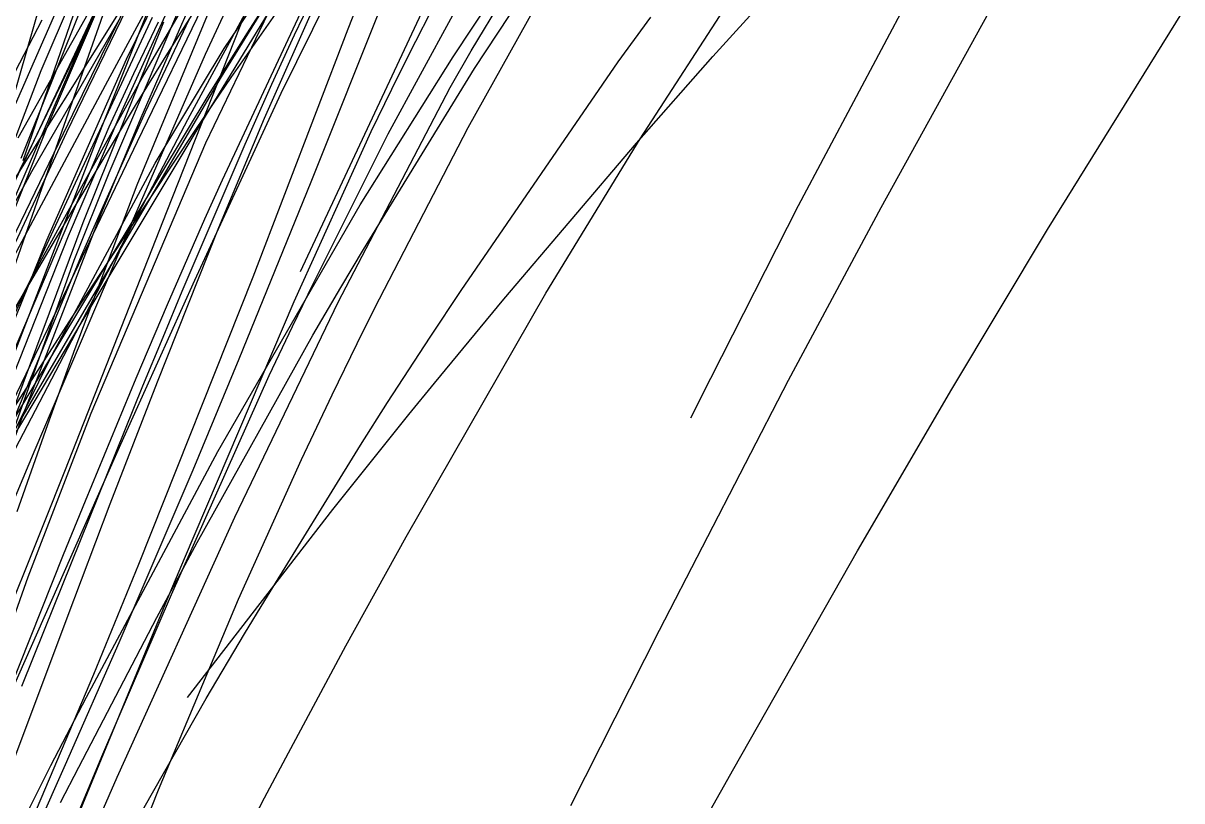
# Model space of a CAD drawing. Header units: metres. Extents: x -233 to 379, y -58 to 1087.
# Drawn here: x -72.25 to -27.94, y 345.57 to 375.3 of the extents above; entities that cross this region are included whole.
import ezdxf

# ---------------------------------------------------------------- set-up
doc = ezdxf.new("R2010")
doc.units = ezdxf.units.M

msp = doc.modelspace()

# ---------------------------------------------------------------- linework, layer by layer
for p, q in [((-64.304, 373.23, -1297.296), (-56.216, 384.785, -1288.588)), ((-61.875, 374.857, -1283.219), (-57.737, 383.436, -1279.146)), ((-65.955, 371.619, -1302.242), (-59.886, 382.874, -1294.737)), ((-63.68, 374.935, -1301.187), (-58.832, 382.49, -1295.167)), ((-71.535, 368.98, -1287.921), (-67.062, 381.731, -1279.596)), ((-66.716, 374.161, -1301.045), (-62.028, 381.557, -1295.363)), ((-69.104, 372.939, -1298.565), (-64.543, 381.378, -1292.229)), ((-70.357, 371.829, -1301.406), (-65.868, 380.98, -1298.145)), ((-68.297, 373.934, -1281.542), (-64.873, 380.963, -1277.577)), ((-62.382, 372.632, -1282.205), (-58.333, 380.87, -1278.458)), ((-71.284, 371.461, -1288.072), (-67.364, 380.61, -1281.101)), ((-64.67, 373.248, -1300.424), (-60.198, 380.52, -1294.29)), ((-67.879, 370.776, -1307.322), (-63.366, 380.115, -1301.566)), ((-55.12, 374.25, -1281.606), (-51.638, 380.009, -1277.369)), ((-72.74, 368.888, -1294.346), (-67.804, 379.392, -1290.18)), ((-65.277, 374.116, -1279.768), (-62.783, 379.522, -1277.359)), ((-73.811, 368.384, -1299.638), (-70.696, 379.148, -1296.549)), ((-70.588, 371.131, -1294.262), (-66.789, 378.966, -1288.027)), ((-74.17, 366.801, -1298.149), (-66.649, 378.805, -1289.511)), ((-48.661, 370.879, -1291.523), (-43.644, 378.615, -1289.91)), ((-67.693, 373.237, -1291.344), (-64.925, 378.009, -1288.544)), ((-64.566, 374.33, -1277.279), (-62.023, 378.135, -1274.347)), ((-59.822, 375.085, -1285.161), (-58.695, 378.027, -1284.067)), ((-57.524, 374.074, -1280.671), (-55.306, 378.397, -1278.293)), ((-45.874, 374.034, -1282.919), (-42.037, 378.261, -1280.452)), ((-71.569, 373.495, -1281.729), (-69.679, 377.912, -1279.818)), ((-67.889, 369.125, -1286.068), (-64.403, 377.54, -1282.912)), ((-66.191, 375.262, -1282.397), (-65.24, 377.346, -1281.509)), ((-65.6, 371.228, -1304.937), (-61.834, 377.397, -1300.372)), ((-64.628, 369.317, -1284.554), (-60.933, 377.211, -1280.519)), ((-63.022, 371.668, -1286.796), (-60.509, 377.337, -1284.198)), ((-54.989, 373.569, -1285.903), (-52.649, 377.153, -1284.715)), ((-42.6, 368.333, -1295.312), (-37.761, 377.451, -1293.173)), ((-72.439, 370.925, -1304.864), (-69.125, 376.82, -1301.268)), ((-68.548, 371.805, -1283.004), (-66.243, 376.88, -1280.988)), ((-66.741, 368.13, -1284.304), (-63.389, 376.633, -1281.486)), ((-55.812, 374.017, -1288.918), (-53.995, 376.761, -1288.169)), ((-72.33, 370.144, -1283.377), (-69.907, 376.189, -1281.022)), ((-72.252, 370.057, -1287.749), (-70.018, 376.533, -1283.792)), ((-69.793, 375.046, -1303.707), (-69.128, 376.565, -1303.139)), ((-61.239, 369.232, -1286.413), (-58.338, 376.499, -1284.068)), ((-74.709, 367.342, -1282.336), (-70.911, 375.932, -1279.236)), ((-69.421, 370.877, -1282.041), (-67.41, 375.95, -1280.316)), ((-65.264, 370.729, -1292.415), (-62.723, 376.037, -1290.983)), ((-61.65, 365.807, -1290.874), (-56.818, 376.115, -1287.682)), ((-55.235, 371.319, -1287.328), (-52.656, 375.923, -1285.513)), ((-75.961, 366.932, -1294.092), (-71.526, 375.426, -1291.208)), ((-73.235, 367.941, -1291.961), (-69.619, 375.42, -1289.759)), ((-71.925, 369.629, -1304.582), (-68.586, 375.437, -1301.036)), ((-71.424, 366.68, -1303.311), (-67.313, 375.532, -1300.45)), ((-69.959, 367.681, -1284.566), (-66.869, 375.353, -1281.864)), ((-68.961, 369.576, -1294.754), (-66.341, 375.722, -1292.885)), ((-68.02, 373.375, -1284.637), (-67.074, 375.35, -1283.685)), ((-67.57, 371.908, -1288.455), (-65.903, 375.446, -1287.031)), ((-58.296, 371.069, -1283.724), (-55.817, 375.605, -1280.576)), ((-49.502, 373.823, -1291.885), (-48.248, 375.529, -1291.457)), ((-39.447, 368.252, -1296.581), (-35.32, 375.708, -1294.596)), ((-33.08, 367.418, -1303.684), (-27.944, 375.693, -1301.214)), ((-73.088, 367.453, -1305.966), (-69.793, 375.046, -1303.707)), ((-67.742, 371.699, -1283.809), (-66.191, 375.262, -1282.397)), ((-65.103, 372.651, -1302.82), (-63.68, 374.935, -1301.187)), ((-63.462, 365.608, -1287.812), (-59.822, 375.085, -1285.161)), ((-62.74, 372.97, -1284.005), (-61.875, 374.857, -1283.219)), ((-68.076, 367.736, -1282.057), (-65.277, 374.116, -1279.768)), ((-67.954, 372.151, -1302.433), (-66.716, 374.161, -1301.045)), ((-67.207, 369.949, -1280.156), (-64.566, 374.33, -1277.279)), ((-59.365, 368.352, -1290.254), (-55.812, 374.017, -1288.918)), ((-58.161, 372.786, -1281.329), (-57.524, 374.074, -1280.671)), ((-55.929, 372.842, -1282.557), (-55.12, 374.25, -1281.606)), ((-48.799, 370.722, -1284.66), (-45.874, 374.034, -1282.919)), ((-71.344, 367, -1284.887), (-68.297, 373.934, -1281.542)), ((-59.234, 366.655, -1287.889), (-54.989, 373.569, -1285.903)), ((-55.502, 365.082, -1293.582), (-49.502, 373.823, -1291.885)), ((-75.281, 363.761, -1285.167), (-71.569, 373.495, -1281.729)), ((-70.847, 367.538, -1293.813), (-67.693, 373.237, -1291.344)), ((-70.008, 364.136, -1306.125), (-64.67, 373.248, -1300.424)), ((-68.965, 371.34, -1285.572), (-68.02, 373.375, -1284.637)), ((-65.623, 371.281, -1298.588), (-64.304, 373.23, -1297.296)), ((-71.652, 368.169, -1301.623), (-69.104, 372.939, -1298.565)), ((-70.917, 362.996, -1308.335), (-65.103, 372.651, -1302.82)), ((-63.762, 370.679, -1284.888), (-62.74, 372.97, -1284.005)), ((-60.209, 364.641, -1287.071), (-55.929, 372.842, -1282.557)), ((-58.944, 371.165, -1282.114), (-58.161, 372.786, -1281.329)), ((-65.692, 365.477, -1284.648), (-62.382, 372.632, -1282.205)), ((-74.499, 363.251, -1303.749), (-70.357, 371.829, -1301.406)), ((-70.52, 367.178, -1284.646), (-68.548, 371.805, -1283.004)), ((-70.379, 368.12, -1304.924), (-67.954, 372.151, -1302.433)), ((-69.298, 368.067, -1289.892), (-67.57, 371.908, -1288.455)), ((-75.194, 361.624, -1294.024), (-71.284, 371.461, -1288.072)), ((-72.766, 362.388, -1289.062), (-68.965, 371.34, -1285.572)), ((-70.089, 363.75, -1306.262), (-65.955, 371.619, -1302.242)), ((-69.306, 367.928, -1285.182), (-67.742, 371.699, -1283.809)), ((-64.767, 367.496, -1288.435), (-63.022, 371.668, -1286.796)), ((-58.814, 364.388, -1289.643), (-55.235, 371.319, -1287.328)), ((-73.311, 360.851, -1284.582), (-69.421, 370.877, -1282.041)), ((-72.973, 366.013, -1297.836), (-70.588, 371.131, -1294.262)), ((-69.993, 363.896, -1309.26), (-65.6, 371.228, -1304.937)), ((-68.242, 367.335, -1300.959), (-65.623, 371.281, -1298.588)), ((-61.893, 364.666, -1284.759), (-58.944, 371.165, -1282.114)), ((-61.152, 365.366, -1287.052), (-58.296, 371.069, -1283.724)), ((-52.272, 364.979, -1292.497), (-48.661, 370.879, -1291.523)), ((-71.123, 364.005, -1310.551), (-67.879, 370.776, -1307.322)), ((-69.647, 360.386, -1294.542), (-65.264, 370.729, -1292.415)), ((-66.168, 365.053, -1286.729), (-63.762, 370.679, -1284.888)), ((-53.871, 364.75, -1287.333), (-48.799, 370.722, -1284.66)), ((-76.934, 360.434, -1308.785), (-71.925, 369.629, -1304.582)), ((-71.126, 362.648, -1283.986), (-67.207, 369.949, -1280.156)), ((-70.303, 366.24, -1295.684), (-68.961, 369.576, -1294.754)), ((-70.264, 362.861, -1288.119), (-67.889, 369.125, -1286.068)), ((-65.303, 367.817, -1285.251), (-64.628, 369.317, -1284.554)), ((-63.99, 362.471, -1288.099), (-61.239, 369.232, -1286.413)), ((-75.132, 358.785, -1292.886), (-71.535, 368.98, -1287.921)), ((-64.812, 358.922, -1291.98), (-59.365, 368.352, -1290.254)), ((-45.956, 361.733, -1296.552), (-42.6, 368.333, -1295.312)), ((-42.98, 361.65, -1298.014), (-39.447, 368.252, -1296.581)), ((-74.407, 363.019, -1304.506), (-71.652, 368.169, -1301.623)), ((-73.156, 363.409, -1307.439), (-70.379, 368.12, -1304.924)), ((-72.226, 360.385, -1287.552), (-69.306, 367.928, -1285.182)), ((-70.665, 358.175, -1286.725), (-66.741, 368.13, -1284.304)), ((-70.018, 366.425, -1290.48), (-69.298, 368.067, -1289.892)), ((-66.731, 364.548, -1286.646), (-65.303, 367.817, -1285.251)), ((-73.013, 359.479, -1286.973), (-69.959, 367.681, -1284.566)), ((-71.789, 359.003, -1284.428), (-68.076, 367.736, -1282.057)), ((-71.598, 366.16, -1294.329), (-70.847, 367.538, -1293.813)), ((-70.034, 364.598, -1302.467), (-68.242, 367.335, -1300.959)), ((-67.122, 361.588, -1290.371), (-64.767, 367.496, -1288.435)), ((-36.744, 361.307, -1305.101), (-33.08, 367.418, -1303.684)), ((-74.24, 359.884, -1287.838), (-71.344, 367, -1284.887)), ((-73.662, 359.245, -1287.028), (-70.52, 367.178, -1284.646)), ((-75.653, 357.539, -1305.588), (-71.424, 366.68, -1303.311)), ((-60.109, 365.191, -1288.281), (-59.234, 366.655, -1287.889)), ((-74.37, 354.849, -1298.278), (-70.303, 366.24, -1295.684)), ((-72.778, 359.754, -1292.628), (-70.018, 366.425, -1290.48)), ((-72.243, 364.97, -1294.742), (-71.598, 366.16, -1294.329)), ((-67.831, 354.617, -1289.881), (-63.462, 365.608, -1287.812)), ((-68.514, 359.201, -1286.315), (-65.692, 365.477, -1284.648)), ((-61.951, 363.711, -1287.94), (-61.152, 365.366, -1287.052)), ((-61.175, 363.378, -1288.747), (-60.109, 365.191, -1288.281)), ((-73.204, 363.182, -1295.301), (-72.243, 364.97, -1294.742)), ((-66.902, 363.301, -1287.25), (-66.168, 365.053, -1286.729)), ((-57.61, 355.665, -1293.588), (-52.272, 364.979, -1292.497)), ((-56.692, 363.291, -1293.884), (-55.502, 365.082, -1293.582)), ((-56.528, 361.534, -1288.604), (-53.871, 364.75, -1287.333)), ((-74.543, 357.599, -1305.721), (-70.034, 364.598, -1302.467)), ((-67.929, 361.732, -1287.747), (-66.731, 364.548, -1286.646)), ((-66.085, 354.831, -1287.769), (-61.893, 364.666, -1284.759)), ((-64.154, 356.417, -1290.593), (-60.209, 364.641, -1287.071)), ((-59.477, 363.058, -1290.055), (-58.814, 364.388, -1289.643)), ((-76.786, 352.558, -1311.249), (-70.008, 364.136, -1306.125)), ((-72.829, 360.462, -1311.994), (-71.123, 364.005, -1310.551)), ((-72.158, 360.275, -1311.105), (-69.993, 363.896, -1309.26)), ((-73.173, 357.87, -1308.715), (-70.089, 363.75, -1306.262)), ((-65.6, 355.439, -1290.492), (-61.175, 363.378, -1288.747)), ((-62.841, 361.83, -1288.893), (-61.951, 363.711, -1287.94)), ((-72.979, 359.53, -1310.036), (-70.917, 362.996, -1308.335)), ((-67.675, 361.436, -1287.771), (-66.902, 363.301, -1287.25)), ((-60.44, 361.086, -1290.636), (-59.477, 363.058, -1290.055)), ((-58.315, 360.796, -1294.265), (-56.692, 363.291, -1293.884)), ((-73.417, 358.066, -1286.004), (-71.126, 362.648, -1283.986)), ((-71.316, 359.961, -1289), (-70.264, 362.861, -1288.119)), ((-65.751, 358.228, -1288.976), (-63.99, 362.471, -1288.099)), ((-69.869, 357.043, -1289.369), (-67.929, 361.732, -1287.747)), ((-68.924, 356.921, -1291.666), (-67.122, 361.588, -1290.371)), ((-66.583, 353.452, -1292.368), (-62.841, 361.83, -1288.893)), ((-47.916, 352.096, -1299.571), (-42.98, 361.65, -1298.014)), ((-46.72, 360.208, -1296.814), (-45.956, 361.733, -1296.552)), ((-71.44, 352.106, -1289.783), (-67.675, 361.436, -1287.771)), ((-57.499, 360.346, -1289.048), (-56.528, 361.534, -1288.604)), ((-40.353, 355.122, -1306.199), (-36.744, 361.307, -1305.101)), ((-61.612, 358.619, -1291.315), (-60.44, 361.086, -1290.636)), ((-59.354, 359.173, -1294.494), (-58.315, 360.796, -1294.265)), ((-75.653, 354.47, -1313.61), (-72.158, 360.275, -1311.105)), ((-73.794, 356.152, -1288.738), (-72.226, 360.385, -1287.552)), ((-72.066, 354.13, -1295.546), (-69.647, 360.386, -1294.542)), ((-60.414, 356.707, -1290.275), (-57.499, 360.346, -1289.048)), ((-72.487, 356.625, -1289.948), (-71.316, 359.961, -1289)), ((-75.655, 349.844, -1286.23), (-71.789, 359.003, -1284.428)), ((-69.835, 349.534, -1293.247), (-64.812, 358.922, -1291.98)), ((-69.168, 357.734, -1286.664), (-68.514, 359.201, -1286.315)), ((-63.016, 353.227, -1295.161), (-59.354, 359.173, -1294.494)), ((-64.019, 353.275, -1292.597), (-61.612, 358.619, -1291.315)), ((-71.442, 356.217, -1287.141), (-70.665, 358.175, -1286.725)), ((-68.576, 351.626, -1290.047), (-65.751, 358.228, -1288.976)), ((-73.212, 348.623, -1288.276), (-69.168, 357.734, -1286.664)), ((-70.711, 354.98, -1290.028), (-69.869, 357.043, -1289.369)), ((-70.577, 352.56, -1292.705), (-68.924, 356.921, -1291.666)), ((-65.972, 349.515, -1292.211), (-60.414, 356.707, -1290.275)), ((-68.653, 346.475, -1293.778), (-64.154, 356.417, -1290.593)), ((-73.668, 350.674, -1288.142), (-71.442, 356.217, -1287.141)), ((-67.146, 352.574, -1291.058), (-65.6, 355.439, -1290.492)), ((-59.909, 351.496, -1293.964), (-57.61, 355.665, -1293.588)), ((-74.424, 345.666, -1292.416), (-70.711, 354.98, -1290.028)), ((-45.073, 346.807, -1307.173), (-40.353, 355.122, -1306.199)), ((-69.547, 350.411, -1290.499), (-67.831, 354.617, -1289.881)), ((-66.732, 353.289, -1288.187), (-66.085, 354.831, -1287.769)), ((-75.065, 345.633, -1296.546), (-72.066, 354.13, -1295.546)), ((-69.204, 347.354, -1294.433), (-66.583, 353.452, -1292.368)), ((-69.081, 347.61, -1289.509), (-66.732, 353.289, -1288.187)), ((-67.075, 345.982, -1293.998), (-64.019, 353.275, -1292.597)), ((-63.786, 351.952, -1295.286), (-63.016, 353.227, -1295.161)), ((-72.691, 346.912, -1293.818), (-70.577, 352.56, -1292.705)), ((-70.127, 346.857, -1292.047), (-67.146, 352.574, -1291.058)), ((-72.304, 349.948, -1290.185), (-71.44, 352.106, -1289.783)), ((-65.259, 349.476, -1295.502), (-63.786, 351.952, -1295.286)), ((-51.305, 345.383, -1300.398), (-47.916, 352.096, -1299.571)), ((-70.63, 346.962, -1290.651), (-68.576, 351.626, -1290.047)), ((-62.108, 347.406, -1294.257), (-59.909, 351.496, -1293.964)), ((-73.471, 341.18, -1291.433), (-69.547, 350.411, -1290.499)), ((-71.195, 346.913, -1293.551), (-69.835, 349.534, -1293.247)), ((-69.535, 341.977, -1295.935), (-65.259, 349.476, -1295.502)), ((-71.554, 341.592, -1290.649), (-69.081, 347.61, -1289.509)), ((-63.019, 345.686, -1294.364), (-62.108, 347.406, -1294.257)), ((-71.961, 340.794, -1296.248), (-69.204, 347.354, -1294.433)), ((-71.711, 344.549, -1290.921), (-70.63, 346.962, -1290.651)), ((-73.823, 341.693, -1294.056), (-71.195, 346.913, -1293.551)), ((-70.823, 345.5, -1292.266), (-70.127, 346.857, -1292.047)), ((-46.091, 344.993, -1307.341), (-45.073, 346.807, -1307.173)), ((-71.045, 341.055, -1295.179), (-68.653, 346.475, -1293.778)), ((-68, 343.693, -1294.385), (-67.075, 345.982, -1293.998)), ((-64.746, 342.376, -1294.53), (-63.019, 345.686, -1294.364))]:
    msp.add_line(p, q)

doc.saveas('drawing.dxf')
